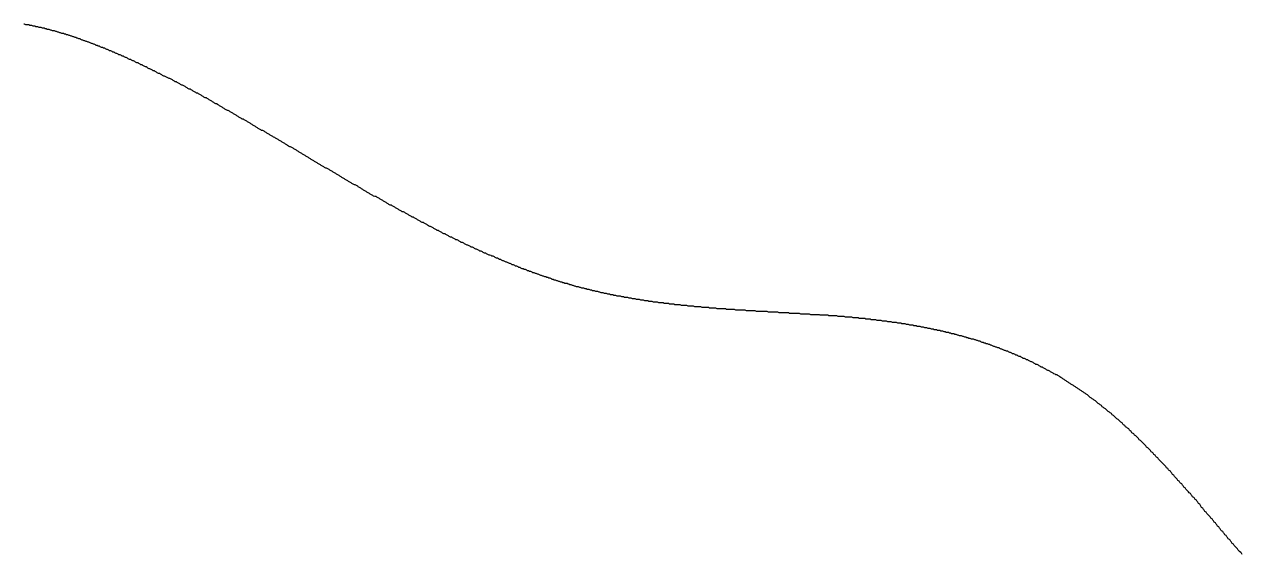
# Model space of a CAD drawing. Header units: millimetres. Extents: x 111 to 2999, y 81 to 1941.
# Drawn here: x 973.45 to 991.79, y 473.28 to 481.28 of the extents above; entities that cross this region are included whole.
import ezdxf

# ---------------------------------------------------------------- set-up
doc = ezdxf.new("R2010")
doc.units = ezdxf.units.MM

msp = doc.modelspace()

# ---------------------------------------------------------------- linework, layer by layer
msp.add_polyline3d([(991.8, 473.283, 0), (991.79, 473.303, 0), (991.78, 473.313, 0), (991.76, 473.333, 0), (991.75, 473.343, 0), (991.74, 473.353, 0), (991.73, 473.373, 0), (991.72, 473.383, 0), (991.7, 473.403, 0), (991.69, 473.413, 0), (991.68, 473.423, 0), (991.67, 473.443, 0), (991.65, 473.453, 0), (991.64, 473.473, 0), (991.63, 473.483, 0), (991.62, 473.503, 0), (991.61, 473.513, 0), (991.59, 473.523, 0), (991.58, 473.543, 0), (991.57, 473.553, 0), (991.56, 473.573, 0), (991.54, 473.583, 0), (991.53, 473.603, 0), (991.52, 473.613, 0), (991.51, 473.633, 0), (991.49, 473.643, 0), (991.48, 473.653, 0), (991.47, 473.673, 0), (991.46, 473.683, 0), (991.45, 473.703, 0), (991.43, 473.713, 0), (991.42, 473.733, 0), (991.41, 473.743, 0), (991.4, 473.763, 0), (991.38, 473.773, 0), (991.37, 473.793, 0), (991.36, 473.803, 0), (991.35, 473.823, 0), (991.33, 473.833, 0), (991.32, 473.853, 0), (991.31, 473.863, 0), (991.3, 473.873, 0), (991.28, 473.893, 0), (991.27, 473.903, 0), (991.26, 473.923, 0), (991.24, 473.933, 0), (991.23, 473.953, 0), (991.22, 473.963, 0), (991.21, 473.983, 0), (991.19, 473.993, 0), (991.18, 474.013, 0), (991.17, 474.023, 0), (991.16, 474.043, 0), (991.14, 474.053, 0), (991.13, 474.073, 0), (991.12, 474.083, 0), (991.11, 474.103, 0), (991.09, 474.113, 0), (991.08, 474.133, 0), (991.07, 474.143, 0), (991.05, 474.153, 0), (991.04, 474.173, 0), (991.03, 474.183, 0), (991.02, 474.203, 0), (991, 474.213, 0), (990.99, 474.233, 0), (990.98, 474.243, 0), (990.96, 474.263, 0), (990.95, 474.273, 0), (990.94, 474.293, 0), (990.92, 474.303, 0), (990.91, 474.323, 0), (990.9, 474.333, 0), (990.89, 474.353, 0), (990.87, 474.363, 0), (990.86, 474.373, 0), (990.85, 474.393, 0), (990.83, 474.403, 0), (990.82, 474.423, 0), (990.81, 474.433, 0), (990.79, 474.453, 0), (990.78, 474.463, 0), (990.77, 474.483, 0), (990.75, 474.493, 0), (990.74, 474.513, 0), (990.73, 474.523, 0), (990.72, 474.543, 0), (990.7, 474.553, 0), (990.69, 474.563, 0), (990.68, 474.583, 0), (990.66, 474.593, 0), (990.65, 474.613, 0), (990.64, 474.623, 0), (990.62, 474.643, 0), (990.61, 474.653, 0), (990.6, 474.663, 0), (990.58, 474.683, 0), (990.57, 474.693, 0), (990.55, 474.713, 0), (990.54, 474.723, 0), (990.53, 474.743, 0), (990.51, 474.753, 0), (990.5, 474.763, 0), (990.49, 474.783, 0), (990.47, 474.793, 0), (990.46, 474.813, 0), (990.45, 474.823, 0), (990.43, 474.833, 0), (990.42, 474.853, 0), (990.41, 474.863, 0), (990.39, 474.883, 0), (990.38, 474.893, 0), (990.36, 474.903, 0), (990.35, 474.923, 0), (990.34, 474.933, 0), (990.32, 474.953, 0), (990.31, 474.963, 0), (990.3, 474.973, 0), (990.28, 474.993, 0), (990.27, 475.003, 0), (990.25, 475.013, 0), (990.24, 475.033, 0), (990.23, 475.043, 0), (990.21, 475.063, 0), (990.2, 475.073, 0), (990.18, 475.083, 0), (990.17, 475.103, 0), (990.16, 475.113, 0), (990.14, 475.123, 0), (990.13, 475.143, 0), (990.11, 475.153, 0), (990.1, 475.163, 0), (990.09, 475.183, 0), (990.07, 475.193, 0), (990.06, 475.203, 0), (990.04, 475.213, 0), (990.03, 475.233, 0), (990.01, 475.243, 0), (990, 475.253, 0), (989.99, 475.273, 0), (989.97, 475.283, 0), (989.96, 475.293, 0), (989.94, 475.313, 0), (989.93, 475.323, 0), (989.91, 475.333, 0), (989.9, 475.343, 0), (989.88, 475.363, 0), (989.87, 475.373, 0), (989.86, 475.383, 0), (989.84, 475.393, 0), (989.83, 475.413, 0), (989.81, 475.423, 0), (989.8, 475.433, 0), (989.78, 475.443, 0), (989.77, 475.453, 0), (989.75, 475.473, 0), (989.74, 475.483, 0), (989.72, 475.493, 0), (989.71, 475.503, 0), (989.69, 475.513, 0), (989.68, 475.533, 0), (989.66, 475.543, 0), (989.65, 475.553, 0), (989.63, 475.563, 0), (989.62, 475.573, 0), (989.6, 475.593, 0), (989.59, 475.603, 0), (989.57, 475.613, 0), (989.56, 475.623, 0), (989.54, 475.633, 0), (989.53, 475.643, 0), (989.51, 475.653, 0), (989.5, 475.663, 0), (989.48, 475.683, 0), (989.47, 475.693, 0), (989.45, 475.703, 0), (989.44, 475.713, 0), (989.42, 475.723, 0), (989.41, 475.733, 0), (989.39, 475.743, 0), (989.38, 475.753, 0), (989.36, 475.763, 0), (989.35, 475.773, 0), (989.33, 475.783, 0), (989.32, 475.793, 0), (989.3, 475.803, 0), (989.29, 475.813, 0), (989.27, 475.823, 0), (989.26, 475.833, 0), (989.24, 475.843, 0), (989.22, 475.853, 0), (989.21, 475.863, 0), (989.19, 475.873, 0), (989.18, 475.883, 0), (989.16, 475.893, 0), (989.15, 475.903, 0), (989.13, 475.913, 0), (989.12, 475.923, 0), (989.1, 475.933, 0), (989.09, 475.943, 0), (989.07, 475.953, 0), (989.05, 475.963, 0), (989.04, 475.973, 0), (989.02, 475.983, 0), (989.01, 475.993, 0), (988.99, 475.993, 0), (988.98, 476.003, 0), (988.96, 476.013, 0), (988.95, 476.023, 0), (988.93, 476.033, 0), (988.91, 476.043, 0), (988.9, 476.053, 0), (988.88, 476.063, 0), (988.87, 476.063, 0), (988.85, 476.073, 0), (988.84, 476.083, 0), (988.82, 476.093, 0), (988.8, 476.103, 0), (988.79, 476.113, 0), (988.77, 476.113, 0), (988.76, 476.123, 0), (988.74, 476.133, 0), (988.73, 476.143, 0), (988.71, 476.153, 0), (988.69, 476.153, 0), (988.68, 476.163, 0), (988.66, 476.173, 0), (988.65, 476.183, 0), (988.63, 476.193, 0), (988.62, 476.193, 0), (988.6, 476.203, 0), (988.58, 476.213, 0), (988.57, 476.223, 0), (988.55, 476.223, 0), (988.54, 476.233, 0), (988.52, 476.243, 0), (988.5, 476.243, 0), (988.49, 476.253, 0), (988.47, 476.263, 0), (988.46, 476.273, 0), (988.44, 476.273, 0), (988.42, 476.283, 0), (988.41, 476.293, 0), (988.39, 476.293, 0), (988.38, 476.303, 0), (988.36, 476.313, 0), (988.34, 476.313, 0), (988.33, 476.323, 0), (988.31, 476.333, 0), (988.3, 476.333, 0), (988.28, 476.343, 0), (988.27, 476.353, 0), (988.25, 476.353, 0), (988.23, 476.363, 0), (988.22, 476.363, 0), (988.2, 476.373, 0), (988.18, 476.383, 0), (988.17, 476.383, 0), (988.15, 476.393, 0), (988.14, 476.403, 0), (988.12, 476.403, 0), (988.1, 476.413, 0), (988.09, 476.413, 0), (988.07, 476.423, 0), (988.06, 476.423, 0), (988.04, 476.433, 0), (988.02, 476.443, 0), (988.01, 476.443, 0), (987.99, 476.453, 0), (987.98, 476.453, 0), (987.96, 476.463, 0), (987.94, 476.463, 0), (987.93, 476.473, 0), (987.91, 476.473, 0), (987.9, 476.483, 0), (987.88, 476.483, 0), (987.86, 476.493, 0), (987.85, 476.503, 0), (987.83, 476.503, 0), (987.81, 476.513, 0), (987.8, 476.513, 0), (987.78, 476.523, 0), (987.77, 476.523, 0), (987.75, 476.533, 0), (987.73, 476.533, 0), (987.72, 476.533, 0), (987.7, 476.543, 0), (987.68, 476.543, 0), (987.67, 476.553, 0), (987.65, 476.553, 0), (987.64, 476.563, 0), (987.62, 476.563, 0), (987.6, 476.573, 0), (987.59, 476.573, 0), (987.57, 476.583, 0), (987.56, 476.583, 0), (987.54, 476.583, 0), (987.52, 476.593, 0), (987.51, 476.593, 0), (987.49, 476.603, 0), (987.47, 476.603, 0), (987.46, 476.613, 0), (987.44, 476.613, 0), (987.42, 476.613, 0), (987.41, 476.623, 0), (987.39, 476.623, 0), (987.38, 476.633, 0), (987.36, 476.633, 0), (987.34, 476.633, 0), (987.33, 476.643, 0), (987.31, 476.643, 0), (987.29, 476.653, 0), (987.28, 476.653, 0), (987.26, 476.653, 0), (987.25, 476.663, 0), (987.23, 476.663, 0), (987.21, 476.663, 0), (987.2, 476.673, 0), (987.18, 476.673, 0), (987.16, 476.673, 0), (987.15, 476.683, 0), (987.13, 476.683, 0), (987.12, 476.683, 0), (987.1, 476.693, 0), (987.08, 476.693, 0), (987.07, 476.693, 0), (987.05, 476.703, 0), (987.03, 476.703, 0), (987.02, 476.703, 0), (987, 476.713, 0), (986.98, 476.713, 0), (986.97, 476.713, 0), (986.95, 476.723, 0), (986.94, 476.723, 0), (986.92, 476.723, 0), (986.9, 476.723, 0), (986.89, 476.733, 0), (986.87, 476.733, 0), (986.85, 476.733, 0), (986.84, 476.743, 0), (986.82, 476.743, 0), (986.8, 476.743, 0), (986.79, 476.743, 0), (986.77, 476.753, 0), (986.76, 476.753, 0), (986.74, 476.753, 0), (986.72, 476.763, 0), (986.71, 476.763, 0), (986.69, 476.763, 0), (986.67, 476.763, 0), (986.66, 476.773, 0), (986.64, 476.773, 0), (986.62, 476.773, 0), (986.61, 476.773, 0), (986.59, 476.783, 0), (986.57, 476.783, 0), (986.56, 476.783, 0), (986.54, 476.783, 0), (986.53, 476.783, 0), (986.51, 476.793, 0), (986.49, 476.793, 0), (986.48, 476.793, 0), (986.46, 476.793, 0), (986.44, 476.803, 0), (986.43, 476.803, 0), (986.41, 476.803, 0), (986.39, 476.803, 0), (986.38, 476.803, 0), (986.36, 476.813, 0), (986.35, 476.813, 0), (986.33, 476.813, 0), (986.31, 476.813, 0), (986.3, 476.813, 0), (986.28, 476.823, 0), (986.26, 476.823, 0), (986.25, 476.823, 0), (986.23, 476.823, 0), (986.21, 476.823, 0), (986.2, 476.833, 0), (986.18, 476.833, 0), (986.16, 476.833, 0), (986.15, 476.833, 0), (986.13, 476.833, 0), (986.12, 476.843, 0), (986.1, 476.843, 0), (986.08, 476.843, 0), (986.07, 476.843, 0), (986.05, 476.843, 0), (986.03, 476.843, 0), (986.02, 476.853, 0), (986, 476.853, 0), (985.98, 476.853, 0), (985.97, 476.853, 0), (985.95, 476.853, 0), (985.94, 476.853, 0), (985.92, 476.863, 0), (985.9, 476.863, 0), (985.89, 476.863, 0), (985.87, 476.863, 0), (985.85, 476.863, 0), (985.84, 476.863, 0), (985.82, 476.863, 0), (985.8, 476.873, 0), (985.79, 476.873, 0), (985.77, 476.873, 0), (985.75, 476.873, 0), (985.74, 476.873, 0), (985.72, 476.873, 0), (985.71, 476.873, 0), (985.69, 476.883, 0), (985.67, 476.883, 0), (985.66, 476.883, 0), (985.64, 476.883, 0), (985.62, 476.883, 0), (985.61, 476.883, 0), (985.59, 476.883, 0), (985.57, 476.883, 0), (985.56, 476.893, 0), (985.54, 476.893, 0), (985.53, 476.893, 0), (985.51, 476.893, 0), (985.49, 476.893, 0), (985.48, 476.893, 0), (985.46, 476.893, 0), (985.44, 476.893, 0), (985.43, 476.903, 0), (985.41, 476.903, 0), (985.39, 476.903, 0), (985.38, 476.903, 0), (985.36, 476.903, 0), (985.34, 476.903, 0), (985.33, 476.903, 0), (985.31, 476.903, 0), (985.3, 476.903, 0), (985.28, 476.913, 0), (985.26, 476.913, 0), (985.25, 476.913, 0), (985.23, 476.913, 0), (985.21, 476.913, 0), (985.2, 476.913, 0), (985.18, 476.913, 0), (985.16, 476.913, 0), (985.15, 476.913, 0), (985.13, 476.923, 0), (985.12, 476.923, 0), (985.1, 476.923, 0), (985.08, 476.923, 0), (985.07, 476.923, 0), (985.05, 476.923, 0), (985.03, 476.923, 0), (985.02, 476.923, 0), (985, 476.923, 0), (984.98, 476.923, 0), (984.97, 476.933, 0), (984.95, 476.933, 0), (984.93, 476.933, 0), (984.92, 476.933, 0), (984.9, 476.933, 0), (984.89, 476.933, 0), (984.87, 476.933, 0), (984.85, 476.933, 0), (984.84, 476.933, 0), (984.82, 476.933, 0), (984.8, 476.943, 0), (984.79, 476.943, 0), (984.77, 476.943, 0), (984.75, 476.943, 0), (984.74, 476.943, 0), (984.72, 476.943, 0), (984.71, 476.943, 0), (984.69, 476.943, 0), (984.67, 476.943, 0), (984.66, 476.943, 0), (984.64, 476.953, 0), (984.62, 476.953, 0), (984.61, 476.953, 0), (984.59, 476.953, 0), (984.57, 476.953, 0), (984.56, 476.953, 0), (984.54, 476.953, 0), (984.53, 476.953, 0), (984.51, 476.953, 0), (984.49, 476.953, 0), (984.48, 476.953, 0), (984.46, 476.963, 0), (984.44, 476.963, 0), (984.43, 476.963, 0), (984.41, 476.963, 0), (984.39, 476.963, 0), (984.38, 476.963, 0), (984.36, 476.963, 0), (984.35, 476.963, 0), (984.33, 476.963, 0), (984.31, 476.973, 0), (984.3, 476.973, 0), (984.28, 476.973, 0), (984.26, 476.973, 0), (984.25, 476.973, 0), (984.23, 476.973, 0), (984.21, 476.973, 0), (984.2, 476.973, 0), (984.18, 476.973, 0), (984.17, 476.973, 0), (984.15, 476.983, 0), (984.13, 476.983, 0), (984.12, 476.983, 0), (984.1, 476.983, 0), (984.08, 476.983, 0), (984.07, 476.983, 0), (984.05, 476.983, 0), (984.03, 476.983, 0), (984.02, 476.993, 0), (984, 476.993, 0), (983.99, 476.993, 0), (983.97, 476.993, 0), (983.95, 476.993, 0), (983.94, 476.993, 0), (983.92, 476.993, 0), (983.9, 476.993, 0), (983.89, 476.993, 0), (983.87, 477.003, 0), (983.86, 477.003, 0), (983.84, 477.003, 0), (983.82, 477.003, 0), (983.81, 477.003, 0), (983.79, 477.003, 0), (983.77, 477.003, 0), (983.76, 477.013, 0), (983.74, 477.013, 0), (983.72, 477.013, 0), (983.71, 477.013, 0), (983.69, 477.013, 0), (983.68, 477.013, 0), (983.66, 477.013, 0), (983.64, 477.023, 0), (983.63, 477.023, 0), (983.61, 477.023, 0), (983.59, 477.023, 0), (983.58, 477.023, 0), (983.56, 477.023, 0), (983.55, 477.023, 0), (983.53, 477.033, 0), (983.51, 477.033, 0), (983.5, 477.033, 0), (983.48, 477.033, 0), (983.46, 477.033, 0), (983.45, 477.033, 0), (983.43, 477.043, 0), (983.42, 477.043, 0), (983.4, 477.043, 0), (983.38, 477.043, 0), (983.37, 477.043, 0), (983.35, 477.043, 0), (983.33, 477.053, 0), (983.32, 477.053, 0), (983.3, 477.053, 0), (983.29, 477.053, 0), (983.27, 477.053, 0), (983.25, 477.053, 0), (983.24, 477.063, 0), (983.22, 477.063, 0), (983.2, 477.063, 0), (983.19, 477.063, 0), (983.17, 477.063, 0), (983.16, 477.073, 0), (983.14, 477.073, 0), (983.12, 477.073, 0), (983.11, 477.073, 0), (983.09, 477.073, 0), (983.08, 477.083, 0), (983.06, 477.083, 0), (983.04, 477.083, 0), (983.03, 477.083, 0), (983.01, 477.083, 0), (982.99, 477.093, 0), (982.98, 477.093, 0), (982.96, 477.093, 0), (982.95, 477.093, 0), (982.93, 477.093, 0), (982.91, 477.103, 0), (982.9, 477.103, 0), (982.88, 477.103, 0), (982.86, 477.103, 0), (982.85, 477.113, 0), (982.83, 477.113, 0), (982.82, 477.113, 0), (982.8, 477.113, 0), (982.78, 477.123, 0), (982.77, 477.123, 0), (982.75, 477.123, 0), (982.74, 477.123, 0), (982.72, 477.133, 0), (982.7, 477.133, 0), (982.69, 477.133, 0), (982.67, 477.133, 0), (982.65, 477.143, 0), (982.64, 477.143, 0), (982.62, 477.143, 0), (982.61, 477.143, 0), (982.59, 477.153, 0), (982.57, 477.153, 0), (982.56, 477.153, 0), (982.54, 477.163, 0), (982.53, 477.163, 0), (982.51, 477.163, 0), (982.49, 477.163, 0), (982.48, 477.173, 0), (982.46, 477.173, 0), (982.45, 477.173, 0), (982.43, 477.183, 0), (982.41, 477.183, 0), (982.4, 477.183, 0), (982.38, 477.183, 0), (982.36, 477.193, 0), (982.35, 477.193, 0), (982.33, 477.193, 0), (982.32, 477.203, 0), (982.3, 477.203, 0), (982.28, 477.203, 0), (982.27, 477.213, 0), (982.25, 477.213, 0), (982.24, 477.213, 0), (982.22, 477.223, 0), (982.2, 477.223, 0), (982.19, 477.223, 0), (982.17, 477.233, 0), (982.16, 477.233, 0), (982.14, 477.233, 0), (982.12, 477.243, 0), (982.11, 477.243, 0), (982.09, 477.253, 0), (982.08, 477.253, 0), (982.06, 477.253, 0), (982.04, 477.263, 0), (982.03, 477.263, 0), (982.01, 477.263, 0), (982, 477.273, 0), (981.98, 477.273, 0), (981.96, 477.283, 0), (981.95, 477.283, 0), (981.93, 477.283, 0), (981.92, 477.293, 0), (981.9, 477.293, 0), (981.88, 477.303, 0), (981.87, 477.303, 0), (981.85, 477.303, 0), (981.83, 477.313, 0), (981.82, 477.313, 0), (981.8, 477.323, 0), (981.79, 477.323, 0), (981.77, 477.323, 0), (981.75, 477.333, 0), (981.74, 477.333, 0), (981.72, 477.343, 0), (981.71, 477.343, 0), (981.69, 477.353, 0), (981.67, 477.353, 0), (981.66, 477.363, 0), (981.64, 477.363, 0), (981.63, 477.373, 0), (981.61, 477.373, 0), (981.59, 477.373, 0), (981.58, 477.383, 0), (981.56, 477.383, 0), (981.55, 477.393, 0), (981.53, 477.393, 0), (981.51, 477.403, 0), (981.5, 477.403, 0), (981.48, 477.413, 0), (981.47, 477.413, 0), (981.45, 477.423, 0), (981.43, 477.423, 0), (981.42, 477.433, 0), (981.4, 477.433, 0), (981.39, 477.443, 0), (981.37, 477.453, 0), (981.35, 477.453, 0), (981.34, 477.463, 0), (981.32, 477.463, 0), (981.31, 477.473, 0), (981.29, 477.473, 0), (981.27, 477.483, 0), (981.26, 477.483, 0), (981.24, 477.493, 0), (981.23, 477.493, 0), (981.21, 477.503, 0), (981.19, 477.513, 0), (981.18, 477.513, 0), (981.16, 477.523, 0), (981.15, 477.523, 0), (981.13, 477.533, 0), (981.11, 477.533, 0), (981.1, 477.543, 0), (981.08, 477.553, 0), (981.06, 477.553, 0), (981.05, 477.563, 0), (981.03, 477.563, 0), (981.02, 477.573, 0), (981, 477.583, 0), (980.98, 477.583, 0), (980.97, 477.593, 0), (980.95, 477.593, 0), (980.93, 477.603, 0), (980.92, 477.613, 0), (980.9, 477.613, 0), (980.89, 477.623, 0), (980.87, 477.633, 0), (980.85, 477.633, 0), (980.84, 477.643, 0), (980.82, 477.653, 0), (980.8, 477.653, 0), (980.79, 477.663, 0), (980.77, 477.673, 0), (980.76, 477.673, 0), (980.74, 477.683, 0), (980.72, 477.693, 0), (980.71, 477.693, 0), (980.69, 477.703, 0), (980.67, 477.713, 0), (980.66, 477.713, 0), (980.64, 477.723, 0), (980.63, 477.733, 0), (980.61, 477.733, 0), (980.59, 477.743, 0), (980.58, 477.753, 0), (980.56, 477.753, 0), (980.54, 477.763, 0), (980.53, 477.773, 0), (980.51, 477.783, 0), (980.49, 477.783, 0), (980.48, 477.793, 0), (980.46, 477.803, 0), (980.45, 477.803, 0), (980.43, 477.813, 0), (980.41, 477.823, 0), (980.4, 477.833, 0), (980.38, 477.833, 0), (980.36, 477.843, 0), (980.35, 477.853, 0), (980.33, 477.863, 0), (980.31, 477.863, 0), (980.3, 477.873, 0), (980.28, 477.883, 0), (980.26, 477.893, 0), (980.25, 477.893, 0), (980.23, 477.903, 0), (980.22, 477.913, 0), (980.2, 477.923, 0), (980.18, 477.923, 0), (980.17, 477.933, 0), (980.15, 477.943, 0), (980.13, 477.953, 0), (980.12, 477.953, 0), (980.1, 477.963, 0), (980.08, 477.973, 0), (980.07, 477.983, 0), (980.05, 477.993, 0), (980.03, 477.993, 0), (980.02, 478.003, 0), (980, 478.013, 0), (979.99, 478.023, 0), (979.97, 478.033, 0), (979.95, 478.033, 0), (979.94, 478.043, 0), (979.92, 478.053, 0), (979.9, 478.063, 0), (979.89, 478.073, 0), (979.87, 478.073, 0), (979.85, 478.083, 0), (979.84, 478.093, 0), (979.82, 478.103, 0), (979.8, 478.113, 0), (979.79, 478.123, 0), (979.77, 478.123, 0), (979.75, 478.133, 0), (979.74, 478.143, 0), (979.72, 478.153, 0), (979.7, 478.163, 0), (979.69, 478.173, 0), (979.67, 478.173, 0), (979.66, 478.183, 0), (979.64, 478.193, 0), (979.62, 478.203, 0), (979.61, 478.213, 0), (979.59, 478.223, 0), (979.57, 478.233, 0), (979.56, 478.233, 0), (979.54, 478.243, 0), (979.52, 478.253, 0), (979.51, 478.263, 0), (979.49, 478.273, 0), (979.47, 478.283, 0), (979.46, 478.293, 0), (979.44, 478.293, 0), (979.42, 478.303, 0), (979.41, 478.313, 0), (979.39, 478.323, 0), (979.37, 478.333, 0), (979.36, 478.343, 0), (979.34, 478.353, 0), (979.32, 478.363, 0), (979.31, 478.373, 0), (979.29, 478.373, 0), (979.28, 478.383, 0), (979.26, 478.393, 0), (979.24, 478.403, 0), (979.23, 478.413, 0), (979.21, 478.423, 0), (979.19, 478.433, 0), (979.18, 478.443, 0), (979.16, 478.453, 0), (979.14, 478.453, 0), (979.13, 478.463, 0), (979.11, 478.473, 0), (979.09, 478.483, 0), (979.08, 478.493, 0), (979.06, 478.503, 0), (979.04, 478.513, 0), (979.03, 478.523, 0), (979.01, 478.533, 0), (978.99, 478.543, 0), (978.98, 478.553, 0), (978.96, 478.553, 0), (978.94, 478.563, 0), (978.93, 478.573, 0), (978.91, 478.583, 0), (978.9, 478.593, 0), (978.88, 478.603, 0), (978.86, 478.613, 0), (978.85, 478.623, 0), (978.83, 478.633, 0), (978.81, 478.643, 0), (978.8, 478.653, 0), (978.78, 478.663, 0), (978.76, 478.673, 0), (978.75, 478.683, 0), (978.73, 478.683, 0), (978.71, 478.693, 0), (978.7, 478.703, 0), (978.68, 478.713, 0), (978.66, 478.723, 0), (978.65, 478.733, 0), (978.63, 478.743, 0), (978.61, 478.753, 0), (978.6, 478.763, 0), (978.58, 478.773, 0), (978.56, 478.783, 0), (978.55, 478.793, 0), (978.53, 478.803, 0), (978.52, 478.813, 0), (978.5, 478.823, 0), (978.48, 478.833, 0), (978.47, 478.843, 0), (978.45, 478.853, 0), (978.43, 478.863, 0), (978.42, 478.863, 0), (978.4, 478.873, 0), (978.38, 478.883, 0), (978.37, 478.893, 0), (978.35, 478.903, 0), (978.33, 478.913, 0), (978.32, 478.923, 0), (978.3, 478.933, 0), (978.28, 478.943, 0), (978.27, 478.953, 0), (978.25, 478.963, 0), (978.23, 478.973, 0), (978.22, 478.983, 0), (978.2, 478.993, 0), (978.19, 479.003, 0), (978.17, 479.013, 0), (978.15, 479.023, 0), (978.14, 479.033, 0), (978.12, 479.043, 0), (978.1, 479.053, 0), (978.09, 479.063, 0), (978.07, 479.073, 0), (978.05, 479.083, 0), (978.04, 479.093, 0), (978.02, 479.103, 0), (978, 479.113, 0), (977.99, 479.113, 0), (977.97, 479.123, 0), (977.96, 479.133, 0), (977.94, 479.143, 0), (977.92, 479.153, 0), (977.91, 479.163, 0), (977.89, 479.173, 0), (977.87, 479.183, 0), (977.86, 479.193, 0), (977.84, 479.203, 0), (977.82, 479.213, 0), (977.81, 479.223, 0), (977.79, 479.233, 0), (977.77, 479.243, 0), (977.76, 479.253, 0), (977.74, 479.263, 0), (977.73, 479.273, 0), (977.71, 479.283, 0), (977.69, 479.293, 0), (977.68, 479.303, 0), (977.66, 479.313, 0), (977.64, 479.323, 0), (977.63, 479.333, 0), (977.61, 479.343, 0), (977.59, 479.353, 0), (977.58, 479.363, 0), (977.56, 479.373, 0), (977.55, 479.383, 0), (977.53, 479.393, 0), (977.51, 479.403, 0), (977.5, 479.413, 0), (977.48, 479.423, 0), (977.46, 479.433, 0), (977.45, 479.433, 0), (977.43, 479.443, 0), (977.41, 479.453, 0), (977.4, 479.463, 0), (977.38, 479.473, 0), (977.37, 479.483, 0), (977.35, 479.493, 0), (977.33, 479.503, 0), (977.32, 479.513, 0), (977.3, 479.523, 0), (977.28, 479.533, 0), (977.27, 479.543, 0), (977.25, 479.553, 0), (977.23, 479.563, 0), (977.22, 479.573, 0), (977.2, 479.583, 0), (977.19, 479.593, 0), (977.17, 479.603, 0), (977.15, 479.613, 0), (977.14, 479.623, 0), (977.12, 479.633, 0), (977.1, 479.643, 0), (977.09, 479.653, 0), (977.07, 479.663, 0), (977.06, 479.673, 0), (977.04, 479.683, 0), (977.02, 479.683, 0), (977.01, 479.693, 0), (976.99, 479.703, 0), (976.97, 479.713, 0), (976.96, 479.723, 0), (976.94, 479.733, 0), (976.93, 479.743, 0), (976.91, 479.753, 0), (976.89, 479.763, 0), (976.88, 479.773, 0), (976.86, 479.783, 0), (976.85, 479.793, 0), (976.83, 479.803, 0), (976.81, 479.813, 0), (976.8, 479.823, 0), (976.78, 479.833, 0), (976.76, 479.843, 0), (976.75, 479.853, 0), (976.73, 479.853, 0), (976.72, 479.863, 0), (976.7, 479.873, 0), (976.68, 479.883, 0), (976.67, 479.893, 0), (976.65, 479.903, 0), (976.64, 479.913, 0), (976.62, 479.923, 0), (976.6, 479.933, 0), (976.59, 479.943, 0), (976.57, 479.953, 0), (976.55, 479.963, 0), (976.54, 479.973, 0), (976.52, 479.983, 0), (976.51, 479.983, 0), (976.49, 479.993, 0), (976.47, 480.003, 0), (976.46, 480.013, 0), (976.44, 480.023, 0), (976.43, 480.033, 0), (976.41, 480.043, 0), (976.39, 480.053, 0), (976.38, 480.063, 0), (976.36, 480.073, 0), (976.35, 480.083, 0), (976.33, 480.083, 0), (976.31, 480.093, 0), (976.3, 480.103, 0), (976.28, 480.113, 0), (976.27, 480.123, 0), (976.25, 480.133, 0), (976.23, 480.143, 0), (976.22, 480.153, 0), (976.2, 480.163, 0), (976.19, 480.173, 0), (976.17, 480.173, 0), (976.15, 480.183, 0), (976.14, 480.193, 0), (976.12, 480.203, 0), (976.11, 480.213, 0), (976.09, 480.223, 0), (976.07, 480.233, 0), (976.06, 480.243, 0), (976.04, 480.243, 0), (976.03, 480.253, 0), (976.01, 480.263, 0), (975.99, 480.273, 0), (975.98, 480.283, 0), (975.96, 480.293, 0), (975.95, 480.303, 0), (975.93, 480.303, 0), (975.91, 480.313, 0), (975.9, 480.323, 0), (975.88, 480.333, 0), (975.87, 480.343, 0), (975.85, 480.353, 0), (975.83, 480.363, 0), (975.82, 480.363, 0), (975.8, 480.373, 0), (975.79, 480.383, 0), (975.77, 480.393, 0), (975.75, 480.403, 0), (975.74, 480.413, 0), (975.72, 480.413, 0), (975.71, 480.423, 0), (975.69, 480.433, 0), (975.68, 480.443, 0), (975.66, 480.453, 0), (975.64, 480.463, 0), (975.63, 480.463, 0), (975.61, 480.473, 0), (975.6, 480.483, 0), (975.58, 480.493, 0), (975.56, 480.503, 0), (975.55, 480.503, 0), (975.53, 480.513, 0), (975.52, 480.523, 0), (975.5, 480.533, 0), (975.49, 480.543, 0), (975.47, 480.543, 0), (975.45, 480.553, 0), (975.44, 480.563, 0), (975.42, 480.573, 0), (975.41, 480.583, 0), (975.39, 480.583, 0), (975.38, 480.593, 0), (975.36, 480.603, 0), (975.34, 480.613, 0), (975.33, 480.613, 0), (975.31, 480.623, 0), (975.3, 480.633, 0), (975.28, 480.643, 0), (975.27, 480.643, 0), (975.25, 480.653, 0), (975.23, 480.663, 0), (975.22, 480.673, 0), (975.2, 480.673, 0), (975.19, 480.683, 0), (975.17, 480.693, 0), (975.16, 480.703, 0), (975.14, 480.703, 0), (975.12, 480.713, 0), (975.11, 480.723, 0), (975.09, 480.733, 0), (975.08, 480.733, 0), (975.06, 480.743, 0), (975.05, 480.753, 0), (975.03, 480.753, 0), (975.01, 480.763, 0), (975, 480.773, 0), (974.98, 480.783, 0), (974.97, 480.783, 0), (974.95, 480.793, 0), (974.94, 480.803, 0), (974.92, 480.803, 0), (974.91, 480.813, 0), (974.89, 480.823, 0), (974.87, 480.823, 0), (974.86, 480.833, 0), (974.84, 480.843, 0), (974.83, 480.843, 0), (974.81, 480.853, 0), (974.8, 480.863, 0), (974.78, 480.863, 0), (974.77, 480.873, 0), (974.75, 480.883, 0), (974.73, 480.883, 0), (974.72, 480.893, 0), (974.7, 480.903, 0), (974.69, 480.903, 0), (974.67, 480.913, 0), (974.66, 480.923, 0), (974.64, 480.923, 0), (974.63, 480.933, 0), (974.61, 480.933, 0), (974.59, 480.943, 0), (974.58, 480.953, 0), (974.56, 480.953, 0), (974.55, 480.963, 0), (974.53, 480.963, 0), (974.52, 480.973, 0), (974.5, 480.983, 0), (974.49, 480.983, 0), (974.47, 480.993, 0), (974.46, 480.993, 0), (974.44, 481.003, 0), (974.42, 481.013, 0), (974.41, 481.013, 0), (974.39, 481.023, 0), (974.38, 481.023, 0), (974.36, 481.033, 0), (974.35, 481.033, 0), (974.33, 481.043, 0), (974.32, 481.043, 0), (974.3, 481.053, 0), (974.29, 481.063, 0), (974.27, 481.063, 0), (974.25, 481.073, 0), (974.24, 481.073, 0), (974.22, 481.083, 0), (974.21, 481.083, 0), (974.19, 481.093, 0), (974.18, 481.093, 0), (974.16, 481.103, 0), (974.15, 481.103, 0), (974.13, 481.113, 0), (974.12, 481.113, 0), (974.1, 481.123, 0), (974.08, 481.123, 0), (974.07, 481.133, 0), (974.05, 481.133, 0), (974.04, 481.143, 0), (974.02, 481.143, 0), (974.01, 481.143, 0), (973.99, 481.153, 0), (973.98, 481.153, 0), (973.96, 481.163, 0), (973.95, 481.163, 0), (973.93, 481.173, 0), (973.92, 481.173, 0), (973.9, 481.183, 0), (973.88, 481.183, 0), (973.87, 481.183, 0), (973.85, 481.193, 0), (973.84, 481.193, 0), (973.82, 481.203, 0), (973.81, 481.203, 0), (973.79, 481.203, 0), (973.78, 481.213, 0), (973.76, 481.213, 0), (973.75, 481.223, 0), (973.73, 481.223, 0), (973.72, 481.223, 0), (973.7, 481.233, 0), (973.68, 481.233, 0), (973.67, 481.233, 0), (973.65, 481.243, 0), (973.64, 481.243, 0), (973.62, 481.243, 0), (973.61, 481.253, 0), (973.59, 481.253, 0), (973.58, 481.253, 0), (973.56, 481.263, 0), (973.55, 481.263, 0), (973.53, 481.263, 0), (973.52, 481.273, 0), (973.5, 481.273, 0), (973.49, 481.273, 0), (973.47, 481.273, 0), (973.45, 481.283, 0), (973.44, 481.283, 0)])

doc.saveas('drawing.dxf')
